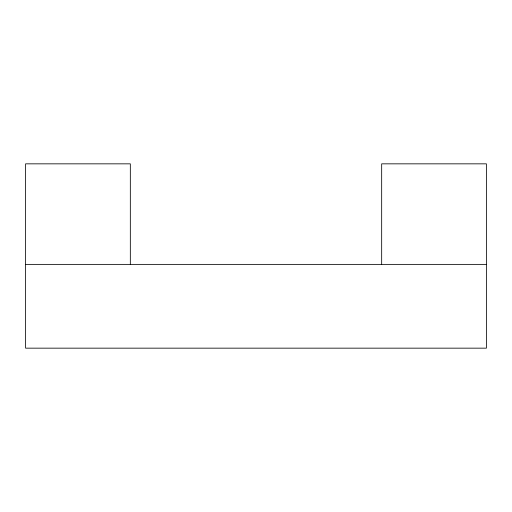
<?xml version="1.0" encoding="UTF-8"?>
<svg xmlns="http://www.w3.org/2000/svg" width="512" height="512" viewBox="0 0 512 512"><rect width="100%" height="100%" fill="white"/><g stroke="black" fill="none" stroke-linecap="round" stroke-linejoin="round"><path stroke-width="0.77" d="M25.6 264.378L486.4 264.378M381.67 264.378L381.67 163.84L486.4 163.84L486.4 348.16L25.6 348.16L25.6 163.84L130.33 163.84L130.33 264.378"/></g></svg>
